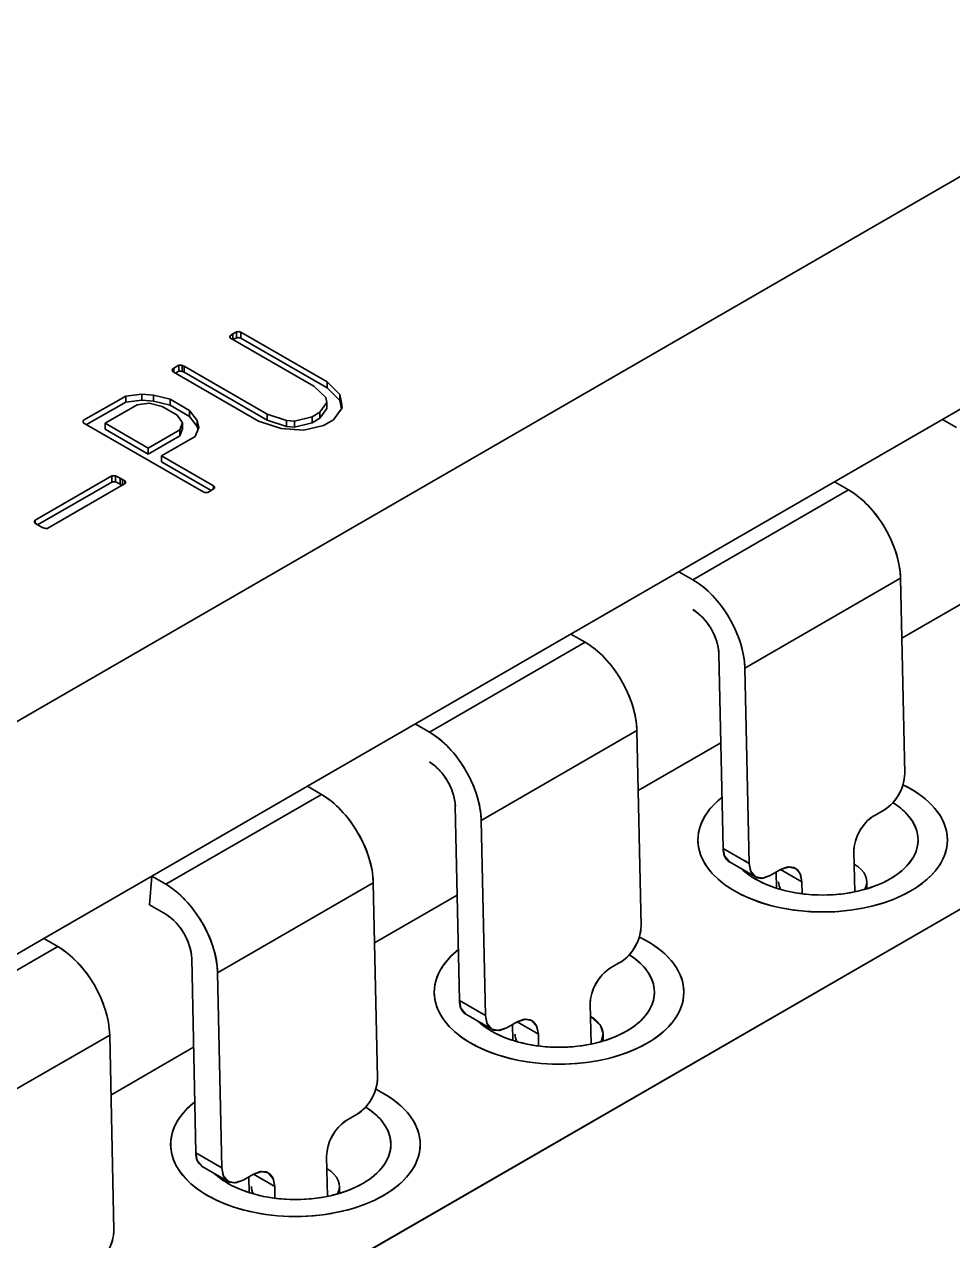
# Model space of a CAD drawing. Extents: x 146 to 1134, y 78 to 926.
# Drawn here: x 802.77 to 809.09, y 846.01 to 854.3 of the extents above; entities that cross this region are included whole.
import ezdxf

# ---------------------------------------------------------------- set-up
doc = ezdxf.new("R2010")
doc.units = 0

msp = doc.modelspace()

# ---------------------------------------------------------------- linework, layer by layer
at = {"color": 7, "lineweight": 35}
for p, q in [((813.0307, 855.5045), (789.0995, 841.6877)), ((789.0995, 841.6877), (813.0307, 855.5045)), ((815.1043, 851.7119), (793.6003, 839.2965)), ((793.6003, 839.2965), (815.1043, 851.7119))]:
    msp.add_line(p, q, dxfattribs=at)
at = {"color": 7, "lineweight": 35, "ltscale": 0.25394}
msp.add_line((813.4951, 854.1876), (804.6983, 849.1088), dxfattribs=at)
at = {"color": 7, "lineweight": 35, "ltscale": 0.249032}
msp.add_line((804.6983, 849.1088), (813.325, 854.0894), dxfattribs=at)
at = {"color": 7, "lineweight": 35, "ltscale": 0.000113573}
msp.add_line((804.1721, 852.177), (804.1698, 852.1731), dxfattribs=at)
at = {"color": 7, "lineweight": 35, "ltscale": 0.000571816}
msp.add_line((804.1913, 852.1894), (804.1721, 852.177), dxfattribs=at)
msp.add_line((804.1913, 852.1894), (804.1721, 852.177), dxfattribs=at)
at = {"color": 7, "lineweight": 35, "ltscale": 0.000326538}
msp.add_line((804.1721, 852.1639), (804.1721, 852.177), dxfattribs=at)
at = {"color": 7, "lineweight": 35, "ltscale": 0.00032959}
msp.add_line((804.1721, 852.177), (804.1721, 852.1638), dxfattribs=at)
at = {"color": 7, "lineweight": 35, "ltscale": 0.016375}
msp.add_line((804.1745, 852.161), (804.7418, 851.8335), dxfattribs=at)
msp.add_line((804.1745, 852.161), (804.7418, 851.8335), dxfattribs=at)
at = {"color": 7, "lineweight": 35, "ltscale": 0.000723933}
for p, q in [((804.2164, 852.2039), (804.1913, 852.1894)), ((804.2164, 852.2039), (804.1913, 852.1894)), ((804.1913, 852.1486), (804.2164, 852.163)), ((804.2164, 852.163), (804.1913, 852.1486))]:
    msp.add_line(p, q, dxfattribs=at)
at = {"color": 7, "lineweight": 35, "ltscale": 0.001021}
for p, q in [((804.1913, 852.1486), (804.1913, 852.1894)), ((804.1913, 852.1894), (804.1913, 852.1486)), ((804.2164, 852.163), (804.2164, 852.2039)), ((804.2164, 852.2039), (804.2164, 852.163)), ((804.2441, 852.1617), (804.2441, 852.2025)), ((804.2441, 852.2025), (804.2441, 852.1617)), ((803.8219, 851.9761), (803.8219, 851.9352)), ((803.8219, 851.9352), (803.8219, 851.9761)), ((803.8459, 851.9345), (803.8459, 851.9753)), ((803.8459, 851.9753), (803.8459, 851.9345)), ((803.8591, 851.929), (803.8591, 851.9698)), ((803.8591, 851.9698), (803.8591, 851.929)), ((804.832, 851.8222), (804.832, 851.863)), ((804.832, 851.863), (804.832, 851.8222)), ((803.4617, 851.7654), (803.4617, 851.7245)), ((803.4617, 851.7245), (803.4617, 851.7654)), ((803.571, 851.7388), (803.571, 851.7797)), ((803.571, 851.7797), (803.571, 851.7388)), ((803.6498, 851.7327), (803.6498, 851.7736)), ((803.6498, 851.7736), (803.6498, 851.7327)), ((803.7643, 851.7039), (803.7643, 851.7447)), ((803.7643, 851.7447), (803.7643, 851.7039)), ((803.8948, 851.6285), (803.8948, 851.6693)), ((803.8948, 851.6693), (803.8948, 851.6285)), ((804.7839, 851.6158), (804.7839, 851.6567)), ((804.7839, 851.6567), (804.7839, 851.6158)), ((804.8306, 851.6826), (804.8306, 851.7234)), ((804.8306, 851.7234), (804.8306, 851.6826)), ((803.3199, 851.5813), (803.3199, 851.5405)), ((803.3199, 851.5405), (803.3199, 851.5813)), ((803.8482, 851.5852), (803.8482, 851.5444)), ((803.8482, 851.5444), (803.8482, 851.5852)), ((803.9476, 851.5588), (803.9476, 851.5996)), ((803.9476, 851.5996), (803.9476, 851.5588)), ((804.4254, 851.6021), (804.4254, 851.6429)), ((804.4254, 851.6429), (804.4254, 851.6021)), ((804.5568, 851.5589), (804.5568, 851.5997)), ((804.5568, 851.5997), (804.5568, 851.5589)), ((804.6102, 851.5553), (804.6102, 851.5961)), ((804.6102, 851.5961), (804.6102, 851.5553)), ((804.7302, 851.5848), (804.7302, 851.6257)), ((804.7302, 851.6257), (804.7302, 851.5848)), ((803.8285, 851.5366), (803.8285, 851.4958)), ((803.8285, 851.4958), (803.8285, 851.5366)), ((803.6129, 851.4122), (803.6129, 851.3713)), ((803.6129, 851.3713), (803.6129, 851.4122)), ((803.7038, 851.3188), (803.7038, 851.3597)), ((803.7038, 851.3597), (803.7038, 851.3188)), ((803.3671, 851.1813), (803.3671, 851.2222)), ((803.3671, 851.2222), (803.3671, 851.1813)), ((803.3918, 851.1819), (803.3918, 851.2227)), ((803.3918, 851.2227), (803.3918, 851.1819)), ((803.4236, 851.1656), (803.4236, 851.2065)), ((803.4236, 851.2065), (803.4236, 851.1656)), ((803.4391, 851.1567), (803.4391, 851.1976)), ((803.4391, 851.1976), (803.4391, 851.1567))]:
    msp.add_line(p, q, dxfattribs=at)
at = {"color": 7, "lineweight": 35, "ltscale": 0.000174164}
for p, q in [((804.2233, 852.2052), (804.2164, 852.2039)), ((804.2233, 852.1644), (804.2164, 852.163))]:
    msp.add_line(p, q, dxfattribs=at)
at = {"color": 7, "lineweight": 35, "ltscale": 0.016973}
for p, q in [((804.832, 851.863), (804.2441, 852.2025)), ((804.832, 851.863), (804.2441, 852.2025)), ((804.2441, 852.1617), (804.832, 851.8222)), ((804.832, 851.8222), (804.2441, 852.1617))]:
    msp.add_line(p, q, dxfattribs=at)
at = {"color": 7, "lineweight": 35, "ltscale": 0.000303661}
for p, q in [((803.834, 851.9773), (803.8219, 851.9761)), ((803.834, 851.9365), (803.8219, 851.9352))]:
    msp.add_line(p, q, dxfattribs=at)
at = {"color": 7, "lineweight": 35, "ltscale": 0.000301526}
for p, q in [((803.8459, 851.9753), (803.834, 851.9773)), ((803.8459, 851.9345), (803.834, 851.9365))]:
    msp.add_line(p, q, dxfattribs=at)
at = {"color": 7, "lineweight": 35, "ltscale": 0.000189823}
msp.add_line((803.7784, 851.9384), (803.7829, 851.9323), dxfattribs=at)
at = {"color": 7, "lineweight": 35, "ltscale": 0.000221568}
msp.add_line((803.788, 851.9565), (803.7808, 851.9512), dxfattribs=at)
at = {"color": 7, "lineweight": 35, "ltscale": 0.016781}
msp.add_line((803.7829, 851.9323), (804.3642, 851.5966), dxfattribs=at)
msp.add_line((803.7829, 851.9323), (804.3642, 851.5966), dxfattribs=at)
at = {"color": 7, "lineweight": 35, "ltscale": 0.00097963}
msp.add_line((803.8219, 851.9761), (803.788, 851.9565), dxfattribs=at)
msp.add_line((803.8219, 851.9761), (803.788, 851.9565), dxfattribs=at)
at = {"color": 7, "lineweight": 35, "ltscale": 0.000679016}
for p, q in [((803.788, 851.9293), (803.788, 851.9565)), ((803.788, 851.9565), (803.788, 851.9293))]:
    msp.add_line(p, q, dxfattribs=at)
at = {"color": 7, "lineweight": 35, "ltscale": 0.000639141}
for p, q in [((803.7997, 851.9225), (803.8219, 851.9352)), ((803.8219, 851.9352), (803.7997, 851.9225))]:
    msp.add_line(p, q, dxfattribs=at)
at = {"color": 7, "lineweight": 35, "ltscale": 0.000358465}
for p, q in [((803.8591, 851.9698), (803.8459, 851.9753)), ((803.8591, 851.9698), (803.8459, 851.9753)), ((803.8459, 851.9345), (803.8591, 851.929)), ((803.8591, 851.929), (803.8459, 851.9345))]:
    msp.add_line(p, q, dxfattribs=at)
at = {"color": 7, "lineweight": 35, "ltscale": 0.016347}
for p, q in [((804.4254, 851.6429), (803.8591, 851.9698)), ((804.4254, 851.6429), (803.8591, 851.9698)), ((803.8591, 851.929), (804.4254, 851.6021)), ((804.4254, 851.6021), (803.8591, 851.929))]:
    msp.add_line(p, q, dxfattribs=at)
at = {"color": 7, "lineweight": 35, "ltscale": 0.002808}
msp.add_line((804.7418, 851.8335), (804.8232, 851.7561), dxfattribs=at)
msp.add_line((804.7418, 851.8335), (804.8232, 851.7561), dxfattribs=at)
at = {"color": 7, "lineweight": 35, "ltscale": 0.003045}
msp.add_line((804.9183, 851.7771), (804.832, 851.863), dxfattribs=at)
msp.add_line((804.9183, 851.7771), (804.832, 851.863), dxfattribs=at)
at = {"color": 7, "lineweight": 35, "ltscale": 0.003044}
for p, q in [((804.832, 851.8222), (804.9183, 851.7363)), ((804.9183, 851.7363), (804.832, 851.8222))]:
    msp.add_line(p, q, dxfattribs=at)
at = {"color": 7, "lineweight": 35, "ltscale": 0.008272}
msp.add_line((803.4617, 851.7654), (803.174, 851.602), dxfattribs=at)
msp.add_line((803.4617, 851.7654), (803.174, 851.602), dxfattribs=at)
at = {"color": 7, "lineweight": 35, "ltscale": 0.002758}
for p, q in [((803.571, 851.7797), (803.4617, 851.7654)), ((803.571, 851.7797), (803.4617, 851.7654)), ((803.4617, 851.7245), (803.571, 851.7388)), ((803.571, 851.7388), (803.4617, 851.7245)), ((809.0258, 851.6072), (809.1213, 851.5521)), ((809.0258, 851.6072), (809.1213, 851.5521)), ((806.5899, 850.0905), (806.4944, 850.1457)), ((806.5899, 850.0905), (806.4944, 850.1457)), ((805.4337, 849.5333), (805.5292, 849.4781)), ((805.4337, 849.5333), (805.5292, 849.4781))]:
    msp.add_line(p, q, dxfattribs=at)
at = {"color": 7, "lineweight": 35, "ltscale": 0.001976}
for p, q in [((803.6498, 851.7736), (803.571, 851.7797)), ((803.6498, 851.7736), (803.571, 851.7797)), ((803.571, 851.7388), (803.6498, 851.7327)), ((803.6498, 851.7327), (803.571, 851.7388))]:
    msp.add_line(p, q, dxfattribs=at)
at = {"color": 7, "lineweight": 35, "ltscale": 0.002951}
for p, q in [((803.7643, 851.7447), (803.6498, 851.7736)), ((803.7643, 851.7447), (803.6498, 851.7736)), ((803.6498, 851.7327), (803.7643, 851.7039)), ((803.7643, 851.7039), (803.6498, 851.7327))]:
    msp.add_line(p, q, dxfattribs=at)
at = {"color": 7, "lineweight": 35, "ltscale": 0.003767}
for p, q in [((803.8948, 851.6693), (803.7643, 851.7447)), ((803.8948, 851.6693), (803.7643, 851.7447)), ((803.7643, 851.7039), (803.8948, 851.6285)), ((803.8948, 851.6285), (803.7643, 851.7039))]:
    msp.add_line(p, q, dxfattribs=at)
at = {"color": 7, "lineweight": 35, "ltscale": 0.000838789}
msp.add_line((804.8232, 851.7561), (804.8306, 851.7234), dxfattribs=at)
msp.add_line((804.8232, 851.7561), (804.8306, 851.7234), dxfattribs=at)
at = {"color": 7, "lineweight": 35, "ltscale": 0.002285}
msp.add_line((804.9359, 851.6874), (804.9183, 851.7771), dxfattribs=at)
at = {"color": 7, "lineweight": 35, "ltscale": 0.001019}
for p, q in [((804.9183, 851.7363), (804.9183, 851.7771)), ((804.9183, 851.7771), (804.9183, 851.7363))]:
    msp.add_line(p, q, dxfattribs=at)
at = {"color": 7, "lineweight": 35, "ltscale": 0.001454}
for p, q in [((804.9183, 851.7363), (804.9304, 851.6794)), ((804.9304, 851.6794), (804.9183, 851.7363))]:
    msp.add_line(p, q, dxfattribs=at)
at = {"color": 7, "lineweight": 35, "ltscale": 0.0077}
for p, q in [((803.1938, 851.5724), (803.4617, 851.7245)), ((803.4617, 851.7245), (803.1938, 851.5724))]:
    msp.add_line(p, q, dxfattribs=at)
at = {"color": 7, "lineweight": 35, "ltscale": 0.006279}
msp.add_line((803.3199, 851.5813), (803.5375, 851.7068), dxfattribs=at)
msp.add_line((803.3199, 851.5813), (803.5375, 851.7068), dxfattribs=at)
at = {"color": 7, "lineweight": 35, "ltscale": 0.002071}
msp.add_line((803.5375, 851.7068), (803.6197, 851.7172), dxfattribs=at)
msp.add_line((803.5375, 851.7068), (803.6197, 851.7172), dxfattribs=at)
at = {"color": 7, "lineweight": 35, "ltscale": 0.00231}
msp.add_line((803.6197, 851.7172), (803.7094, 851.6948), dxfattribs=at)
msp.add_line((803.6197, 851.7172), (803.7094, 851.6948), dxfattribs=at)
at = {"color": 7, "lineweight": 35, "ltscale": 0.002952}
msp.add_line((803.7094, 851.6948), (803.8116, 851.6357), dxfattribs=at)
msp.add_line((803.7094, 851.6948), (803.8116, 851.6357), dxfattribs=at)
at = {"color": 7, "lineweight": 35, "ltscale": 0.002187}
for p, q in [((803.9476, 851.5996), (803.8948, 851.6693)), ((803.9476, 851.5996), (803.8948, 851.6693)), ((803.8948, 851.6285), (803.9476, 851.5588)), ((803.9476, 851.5588), (803.8948, 851.6285))]:
    msp.add_line(p, q, dxfattribs=at)
at = {"color": 7, "lineweight": 35, "ltscale": 0.001549}
for p, q in [((804.7839, 851.6567), (804.7302, 851.6257)), ((804.7839, 851.6567), (804.7302, 851.6257)), ((804.7302, 851.5848), (804.7839, 851.6158)), ((804.7839, 851.6158), (804.7302, 851.5848))]:
    msp.add_line(p, q, dxfattribs=at)
at = {"color": 7, "lineweight": 35, "ltscale": 0.002037}
for p, q in [((804.8306, 851.7234), (804.7839, 851.6567)), ((804.8306, 851.7234), (804.7839, 851.6567)), ((804.7839, 851.6158), (804.8306, 851.6826)), ((804.8306, 851.6826), (804.7839, 851.6158))]:
    msp.add_line(p, q, dxfattribs=at)
at = {"color": 7, "lineweight": 35, "ltscale": 0.002521}
msp.add_line((804.877, 851.6055), (804.9359, 851.6874), dxfattribs=at)
at = {"color": 7, "lineweight": 35, "ltscale": 0.001445}
msp.add_line((804.877, 851.6055), (804.9112, 851.6521), dxfattribs=at)
at = {"color": 7, "lineweight": 35, "ltscale": 0.001076}
msp.add_line((804.9112, 851.6521), (804.9359, 851.6874), dxfattribs=at)
at = {"color": 7, "lineweight": 35, "ltscale": 0.000145983}
msp.add_line((803.174, 851.602), (803.1696, 851.5981), dxfattribs=at)
msp.add_line((803.174, 851.602), (803.1696, 851.5981), dxfattribs=at)
at = {"color": 7, "lineweight": 35, "ltscale": 0.000198165}
msp.add_line((803.1696, 851.5981), (803.1705, 851.5903), dxfattribs=at)
at = {"color": 7, "lineweight": 35, "ltscale": 0.000224387}
msp.add_line((803.1705, 851.5903), (803.1757, 851.5829), dxfattribs=at)
at = {"color": 7, "lineweight": 35, "ltscale": 0.023562}
msp.add_line((803.1757, 851.5829), (803.9919, 851.1117), dxfattribs=at)
msp.add_line((803.1757, 851.5829), (803.9919, 851.1117), dxfattribs=at)
at = {"color": 7, "lineweight": 35, "ltscale": 0.008457}
for p, q in [((803.6129, 851.4122), (803.3199, 851.5813)), ((803.6129, 851.4122), (803.3199, 851.5813)), ((803.6129, 851.3713), (803.3199, 851.5405)), ((803.3199, 851.5405), (803.6129, 851.3713))]:
    msp.add_line(p, q, dxfattribs=at)
at = {"color": 7, "lineweight": 35, "ltscale": 0.001559}
msp.add_line((803.8116, 851.6357), (803.8482, 851.5852), dxfattribs=at)
msp.add_line((803.8116, 851.6357), (803.8482, 851.5852), dxfattribs=at)
at = {"color": 7, "lineweight": 35, "ltscale": 0.001311}
for p, q in [((803.8482, 851.5852), (803.8285, 851.5366)), ((803.8482, 851.5852), (803.8285, 851.5366)), ((803.8482, 851.5444), (803.8285, 851.4958)), ((803.8285, 851.4958), (803.8482, 851.5444))]:
    msp.add_line(p, q, dxfattribs=at)
at = {"color": 7, "lineweight": 35, "ltscale": 0.001206}
msp.add_line((803.9579, 851.5525), (803.9476, 851.5996), dxfattribs=at)
msp.add_line((803.9579, 851.5525), (803.9476, 851.5996), dxfattribs=at)
at = {"color": 7, "lineweight": 35, "ltscale": 0.004072}
msp.add_line((804.3642, 851.5966), (804.5186, 851.5447), dxfattribs=at)
msp.add_line((804.3642, 851.5966), (804.5186, 851.5447), dxfattribs=at)
at = {"color": 7, "lineweight": 35, "ltscale": 0.003456}
for p, q in [((804.5568, 851.5997), (804.4254, 851.6429)), ((804.5568, 851.5997), (804.4254, 851.6429)), ((804.4254, 851.6021), (804.5568, 851.5589)), ((804.5568, 851.5589), (804.4254, 851.6021))]:
    msp.add_line(p, q, dxfattribs=at)
at = {"color": 7, "lineweight": 35, "ltscale": 0.00134}
for p, q in [((804.6102, 851.5961), (804.5568, 851.5997)), ((804.6102, 851.5961), (804.5568, 851.5997)), ((804.5568, 851.5589), (804.6102, 851.5553)), ((804.6102, 851.5553), (804.5568, 851.5589))]:
    msp.add_line(p, q, dxfattribs=at)
at = {"color": 7, "lineweight": 35, "ltscale": 0.003089}
for p, q in [((804.7302, 851.6257), (804.6102, 851.5961)), ((804.7302, 851.6257), (804.6102, 851.5961)), ((804.6102, 851.5553), (804.7302, 851.5848)), ((804.7302, 851.5848), (804.6102, 851.5553))]:
    msp.add_line(p, q, dxfattribs=at)
at = {"color": 7, "lineweight": 35, "ltscale": 0.003442}
msp.add_line((804.6748, 851.5352), (804.809, 851.5662), dxfattribs=at)
msp.add_line((804.6748, 851.5352), (804.809, 851.5662), dxfattribs=at)
at = {"color": 7, "lineweight": 35, "ltscale": 0.001965}
msp.add_line((804.809, 851.5662), (804.877, 851.6055), dxfattribs=at)
msp.add_line((804.809, 851.5662), (804.877, 851.6055), dxfattribs=at)
at = {"color": 7, "lineweight": 35, "ltscale": 0.006223}
for p, q in [((803.8285, 851.5366), (803.6129, 851.4122)), ((803.8285, 851.5366), (803.6129, 851.4122)), ((803.8285, 851.4958), (803.6129, 851.3713)), ((803.6129, 851.3713), (803.8285, 851.4958))]:
    msp.add_line(p, q, dxfattribs=at)
at = {"color": 7, "lineweight": 35, "ltscale": 0.006611}
msp.add_line((803.7038, 851.3597), (803.9328, 851.4919), dxfattribs=at)
msp.add_line((803.7038, 851.3597), (803.9328, 851.4919), dxfattribs=at)
at = {"color": 7, "lineweight": 35, "ltscale": 0.00164}
msp.add_line((803.9328, 851.4919), (803.9579, 851.5525), dxfattribs=at)
msp.add_line((803.9328, 851.4919), (803.9579, 851.5525), dxfattribs=at)
at = {"color": 7, "lineweight": 35, "ltscale": 0.000520184}
for p, q in [((803.9476, 851.5588), (803.9521, 851.5385)), ((803.9521, 851.5385), (803.9476, 851.5588))]:
    msp.add_line(p, q, dxfattribs=at)
at = {"color": 7, "lineweight": 35, "ltscale": 0.002235}
msp.add_line((804.5186, 851.5447), (804.6077, 851.5385), dxfattribs=at)
at = {"color": 7, "lineweight": 35, "ltscale": 0.003913}
msp.add_line((804.5186, 851.5447), (804.6748, 851.5352), dxfattribs=at)
at = {"color": 7, "lineweight": 35, "ltscale": 0.001679}
msp.add_line((804.6077, 851.5385), (804.6748, 851.5352), dxfattribs=at)
at = {"color": 7, "lineweight": 35, "ltscale": 0.01027}
msp.add_line((804.0596, 851.1543), (803.7038, 851.3597), dxfattribs=at)
msp.add_line((804.0596, 851.1543), (803.7038, 851.3597), dxfattribs=at)
at = {"color": 7, "lineweight": 35, "ltscale": 0.009796}
msp.add_line((803.7038, 851.3188), (804.0432, 851.1229), dxfattribs=at)
at = {"color": 7, "lineweight": 35, "ltscale": 0.00977}
msp.add_line((804.0422, 851.1235), (803.7038, 851.3188), dxfattribs=at)
at = {"color": 7, "lineweight": 35, "ltscale": 0.015105}
msp.add_line((803.3671, 851.2222), (802.8433, 850.9211), dxfattribs=at)
msp.add_line((803.3671, 851.2222), (802.8433, 850.9211), dxfattribs=at)
at = {"color": 7, "lineweight": 35, "ltscale": 0.014612}
for p, q in [((802.8604, 850.8901), (803.3671, 851.1813)), ((803.3671, 851.1813), (802.8604, 850.8901))]:
    msp.add_line(p, q, dxfattribs=at)
at = {"color": 7, "lineweight": 35, "ltscale": 0.015109}
msp.add_line((802.9296, 850.866), (803.453, 851.1682), dxfattribs=at)
msp.add_line((802.9296, 850.866), (803.453, 851.1682), dxfattribs=at)
at = {"color": 7, "lineweight": 35, "ltscale": 0.00030859}
for p, q in [((803.3793, 851.224), (803.3671, 851.2222)), ((803.3793, 851.1832), (803.3671, 851.1813))]:
    msp.add_line(p, q, dxfattribs=at)
at = {"color": 7, "lineweight": 35, "ltscale": 0.000312924}
for p, q in [((803.3918, 851.2227), (803.3793, 851.224)), ((803.3918, 851.1819), (803.3793, 851.1832))]:
    msp.add_line(p, q, dxfattribs=at)
at = {"color": 7, "lineweight": 35, "ltscale": 0.000893962}
for p, q in [((803.4236, 851.2065), (803.3918, 851.2227)), ((803.4236, 851.2065), (803.3918, 851.2227)), ((803.3918, 851.1819), (803.4236, 851.1656)), ((803.4236, 851.1656), (803.3918, 851.1819))]:
    msp.add_line(p, q, dxfattribs=at)
at = {"color": 7, "lineweight": 35, "ltscale": 0.000445716}
for p, q in [((803.4391, 851.1976), (803.4236, 851.2065)), ((803.4391, 851.1976), (803.4236, 851.2065)), ((803.4236, 851.1656), (803.4391, 851.1567)), ((803.4391, 851.1567), (803.4236, 851.1656))]:
    msp.add_line(p, q, dxfattribs=at)
at = {"color": 7, "lineweight": 35, "ltscale": 0.000415622}
msp.add_line((803.4535, 851.1893), (803.4391, 851.1976), dxfattribs=at)
msp.add_line((803.4535, 851.1893), (803.4391, 851.1976), dxfattribs=at)
at = {"color": 7, "lineweight": 35, "ltscale": 0.000215835}
msp.add_line((803.453, 851.1682), (803.459, 851.1744), dxfattribs=at)
msp.add_line((803.453, 851.1682), (803.459, 851.1744), dxfattribs=at)
at = {"color": 7, "lineweight": 35, "ltscale": 0.000221252}
msp.add_line((803.4588, 851.1822), (803.4535, 851.1893), dxfattribs=at)
at = {"color": 7, "lineweight": 35, "ltscale": 0.000514221}
for p, q in [((803.4535, 851.1687), (803.4535, 851.1893)), ((803.4535, 851.1893), (803.4535, 851.1687))]:
    msp.add_line(p, q, dxfattribs=at)
at = {"color": 7, "lineweight": 35, "ltscale": 0.000193841}
msp.add_line((803.459, 851.1744), (803.4588, 851.1822), dxfattribs=at)
at = {"color": 7, "lineweight": 35, "ltscale": 0.000480652}
msp.add_line((804.0596, 851.1351), (804.0596, 851.1543), dxfattribs=at)
at = {"color": 7, "lineweight": 35, "ltscale": 0.000479126}
msp.add_line((804.0596, 851.1543), (804.0596, 851.1351), dxfattribs=at)
at = {"color": 7, "lineweight": 35, "ltscale": 0.002759}
for p, q in [((808.386, 851.1275), (808.2904, 851.1827)), ((808.386, 851.1275), (808.2904, 851.1827)), ((807.2297, 850.5703), (807.3253, 850.5151)), ((807.2297, 850.5703), (807.3253, 850.5151)), ((804.7939, 849.0536), (804.6983, 849.1088)), ((804.7939, 849.0536), (804.6983, 849.1088)), ((803.6376, 848.4964), (803.7332, 848.4412)), ((803.6376, 848.4964), (803.7332, 848.4412))]:
    msp.add_line(p, q, dxfattribs=at)
at = {"color": 7, "lineweight": 35, "ltscale": 0.00034317}
msp.add_line((803.9919, 851.1117), (804.0054, 851.1095), dxfattribs=at)
at = {"color": 7, "lineweight": 35, "ltscale": 0.000348382}
msp.add_line((804.0054, 851.1095), (804.0193, 851.1102), dxfattribs=at)
at = {"color": 7, "lineweight": 35, "ltscale": 0.000687791}
msp.add_line((804.0193, 851.1102), (804.0432, 851.124), dxfattribs=at)
msp.add_line((804.0193, 851.1102), (804.0432, 851.124), dxfattribs=at)
at = {"color": 7, "lineweight": 35, "ltscale": 0.000589274}
msp.add_line((804.0432, 851.124), (804.0624, 851.1376), dxfattribs=at)
at = {"color": 7, "lineweight": 35, "ltscale": 0.030619}
for p, q in [((808.386, 851.1275), (807.3253, 850.5151)), ((807.3253, 850.5151), (808.386, 851.1275)), ((808.7394, 850.5254), (807.6788, 849.913)), ((807.6788, 849.913), (808.7394, 850.5254)), ((805.5292, 849.4781), (806.5899, 850.0905)), ((806.5899, 850.0905), (805.5292, 849.4781)), ((805.8827, 848.8761), (806.9434, 849.4885)), ((806.9434, 849.4885), (805.8827, 848.8761)), ((804.6983, 849.1088), (803.6376, 848.4964)), ((804.6983, 849.1088), (803.6376, 848.4964)), ((803.7332, 848.4412), (804.7939, 849.0536)), ((804.7939, 849.0536), (803.7332, 848.4412)), ((805.1473, 848.4515), (804.0867, 847.8391)), ((804.0867, 847.8391), (805.1473, 848.4515)), ((801.9371, 847.4042), (802.9978, 848.0166)), ((802.9978, 848.0166), (801.9371, 847.4042)), ((802.2906, 846.8022), (803.3513, 847.4146)), ((803.3513, 847.4146), (802.2906, 846.8022))]:
    msp.add_line(p, q, dxfattribs=at)
at = {"color": 7, "lineweight": 35, "ltscale": 0.000228882}
msp.add_line((802.8433, 850.9211), (802.8378, 850.9138), dxfattribs=at)
msp.add_line((802.8433, 850.9211), (802.8378, 850.9138), dxfattribs=at)
at = {"color": 7, "lineweight": 35, "ltscale": 0.000268767}
msp.add_line((802.8378, 850.9138), (802.8412, 850.9036), dxfattribs=at)
at = {"color": 7, "lineweight": 35, "ltscale": 0.000335294}
msp.add_line((802.8412, 850.9036), (802.8516, 850.8952), dxfattribs=at)
at = {"color": 7, "lineweight": 35, "ltscale": 0.000494385}
msp.add_line((802.8433, 850.9211), (802.8433, 850.9014), dxfattribs=at)
at = {"color": 7, "lineweight": 35, "ltscale": 0.000491333}
msp.add_line((802.8433, 850.9015), (802.8433, 850.9211), dxfattribs=at)
at = {"color": 7, "lineweight": 35, "ltscale": 0.000944046}
msp.add_line((802.8516, 850.8952), (802.8843, 850.8763), dxfattribs=at)
msp.add_line((802.8516, 850.8952), (802.8843, 850.8763), dxfattribs=at)
at = {"color": 7, "lineweight": 35, "ltscale": 0.000313994}
msp.add_line((802.9172, 850.8644), (802.9296, 850.866), dxfattribs=at)
at = {"color": 7, "lineweight": 35, "ltscale": 0.033232}
for p, q in [((808.7679, 849.1964), (808.7394, 850.5254)), ((808.7679, 849.1964), (808.7394, 850.5254)), ((807.6788, 849.913), (807.7073, 848.584)), ((807.6788, 849.913), (807.7073, 848.584)), ((806.9719, 848.1595), (806.9434, 849.4885)), ((806.9719, 848.1595), (806.9434, 849.4885)), ((805.8827, 848.8761), (805.9112, 847.5471)), ((805.8827, 848.8761), (805.9112, 847.5471)), ((804.0867, 847.8391), (804.1151, 846.5101)), ((804.0867, 847.8391), (804.1151, 846.5101)), ((803.3798, 846.0856), (803.3513, 847.4146)), ((803.3798, 846.0856), (803.3513, 847.4146))]:
    msp.add_line(p, q, dxfattribs=at)
at = {"color": 7, "lineweight": 35, "ltscale": 0.016249}
for p, q in [((809.311, 850.442), (808.7482, 850.117)), ((808.7482, 850.117), (809.311, 850.442)), ((805.7189, 848.3681), (805.1561, 848.0431)), ((805.1561, 848.0431), (805.7189, 848.3681))]:
    msp.add_line(p, q, dxfattribs=at)
at = {"color": 7, "lineweight": 35, "ltscale": 0.033102}
for p, q in [((807.502, 850.0099), (807.5304, 848.6862)), ((807.5304, 848.6862), (807.502, 850.0099)), ((803.9383, 846.6122), (803.9099, 847.936)), ((803.9099, 847.936), (803.9383, 846.6122))]:
    msp.add_line(p, q, dxfattribs=at)
at = {"color": 7, "lineweight": 35, "ltscale": 0.016248}
for p, q in [((807.515, 849.405), (806.9521, 849.0801)), ((806.9521, 849.0801), (807.515, 849.405))]:
    msp.add_line(p, q, dxfattribs=at)
at = {"color": 7, "lineweight": 35, "ltscale": 0.001528}
for p, q in [((808.8101, 849.0904), (808.7561, 849.119)), ((808.8101, 849.0904), (808.7561, 849.119)), ((807.0141, 848.0535), (806.9601, 848.0821)), ((807.0141, 848.0535), (806.9601, 848.0821))]:
    msp.add_line(p, q, dxfattribs=at)
at = {"color": 7, "lineweight": 35, "ltscale": 0.033104}
for p, q in [((805.706, 848.973), (805.7344, 847.6492)), ((805.7344, 847.6492), (805.706, 848.973))]:
    msp.add_line(p, q, dxfattribs=at)
at = {"color": 7, "lineweight": 35, "ltscale": 0.002041}
for p, q in [((808.5593, 848.9086), (808.63, 848.9494)), ((808.5593, 848.9086), (808.63, 848.9494)), ((807.8522, 848.5004), (807.9229, 848.5412)), ((807.8522, 848.5004), (807.9229, 848.5412)), ((804.2601, 846.4265), (804.3308, 846.4673)), ((804.2601, 846.4265), (804.3308, 846.4673))]:
    msp.add_line(p, q, dxfattribs=at)
at = {"color": 7, "lineweight": 35, "ltscale": 0.005106}
for p, q in [((807.5304, 848.6862), (807.7073, 848.584)), ((807.7073, 848.584), (807.5304, 848.6862)), ((807.7511, 848.4911), (807.5742, 848.5932)), ((804.159, 846.4172), (803.9821, 846.5193))]:
    msp.add_line(p, q, dxfattribs=at)
at = {"color": 7, "lineweight": 35, "ltscale": 0.000920764}
msp.add_line((807.6754, 848.6024), (807.7073, 848.584), dxfattribs=at)
msp.add_line((807.6754, 848.6024), (807.7073, 848.584), dxfattribs=at)
at = {"color": 7, "lineweight": 35, "ltscale": 0.006795}
for p, q in [((808.4272, 848.3899), (808.4214, 848.6616)), ((808.4272, 848.3899), (808.4214, 848.6616)), ((806.6312, 847.3529), (806.6254, 847.6246)), ((806.6312, 847.3529), (806.6254, 847.6246)), ((804.8351, 846.316), (804.8293, 846.5877)), ((804.8351, 846.316), (804.8293, 846.5877))]:
    msp.add_line(p, q, dxfattribs=at)
at = {"color": 7, "lineweight": 35, "ltscale": 0.002704}
for p, q in [((807.8918, 848.5232), (807.8942, 848.415)), ((806.0958, 847.4863), (806.0981, 847.3781)), ((804.3021, 846.3412), (804.2997, 846.4493))]:
    msp.add_line(p, q, dxfattribs=at)
at = {"color": 7, "lineweight": 35, "ltscale": 0.002703}
for p, q in [((807.8942, 848.4151), (807.8918, 848.5232)), ((806.0981, 847.3782), (806.0958, 847.4863))]:
    msp.add_line(p, q, dxfattribs=at)
at = {"color": 7, "lineweight": 35, "ltscale": 0.004185}
for p, q in [((807.9229, 848.5412), (808.0679, 848.4575)), ((807.9229, 848.5412), (808.0679, 848.4575)), ((804.3308, 846.4673), (804.4758, 846.3835)), ((804.3308, 846.4673), (804.4758, 846.3835))]:
    msp.add_line(p, q, dxfattribs=at)
at = {"color": 7, "lineweight": 35, "ltscale": 0.021229}
for p, q in [((802.9022, 848.0718), (803.6376, 848.4964)), ((803.6376, 848.4964), (802.9022, 848.0718))]:
    msp.add_line(p, q, dxfattribs=at)
at = {"color": 7, "lineweight": 35, "ltscale": 0.004895}
for p, q in [((803.6376, 848.4964), (803.6222, 848.3012)), ((803.6222, 848.3012), (803.6376, 848.4964))]:
    msp.add_line(p, q, dxfattribs=at)
at = {"color": 7, "lineweight": 35, "ltscale": 0.033234}
msp.add_line((805.1758, 847.1225), (805.1473, 848.4515), dxfattribs=at)
msp.add_line((805.1758, 847.1225), (805.1473, 848.4515), dxfattribs=at)
at = {"color": 7, "lineweight": 35, "ltscale": 0.002018}
for p, q in [((808.0679, 848.4575), (808.0696, 848.3768)), ((808.0679, 848.4575), (808.0696, 848.3768)), ((806.2719, 847.4205), (806.2736, 847.3398)), ((806.2719, 847.4205), (806.2736, 847.3398)), ((804.4758, 846.3835), (804.4775, 846.3029)), ((804.4758, 846.3835), (804.4775, 846.3029))]:
    msp.add_line(p, q, dxfattribs=at)
at = {"color": 7, "lineweight": 35, "ltscale": 0.001178}
for p, q in [((808.5091, 848.4105), (808.5091, 848.4576)), ((806.713, 847.3735), (806.713, 847.4207))]:
    msp.add_line(p, q, dxfattribs=at)
at = {"color": 7, "lineweight": 35, "ltscale": 0.003206}
for p, q in [((803.6222, 848.3012), (803.7332, 848.2371)), ((803.7332, 848.2371), (803.6222, 848.3012))]:
    msp.add_line(p, q, dxfattribs=at)
at = {"color": 7, "lineweight": 35, "ltscale": 0.030617}
msp.add_line((802.9022, 848.0718), (801.8416, 847.4595), dxfattribs=at)
msp.add_line((802.9022, 848.0718), (801.8416, 847.4595), dxfattribs=at)
at = {"color": 7, "lineweight": 35, "ltscale": 0.00276}
msp.add_line((802.9978, 848.0166), (802.9022, 848.0718), dxfattribs=at)
msp.add_line((802.9978, 848.0166), (802.9022, 848.0718), dxfattribs=at)
at = {"color": 7, "lineweight": 35, "ltscale": 0.002042}
for p, q in [((806.7632, 847.8716), (806.834, 847.9125)), ((806.7632, 847.8716), (806.834, 847.9125)), ((806.0562, 847.4634), (806.1269, 847.5042)), ((806.0562, 847.4634), (806.1269, 847.5042))]:
    msp.add_line(p, q, dxfattribs=at)
at = {"color": 7, "lineweight": 35, "ltscale": 0.005104}
for p, q in [((805.7344, 847.6492), (805.9112, 847.5471)), ((805.9112, 847.5471), (805.7344, 847.6492))]:
    msp.add_line(p, q, dxfattribs=at)
at = {"color": 7, "lineweight": 35, "ltscale": 0.005105}
for p, q in [((805.955, 847.4542), (805.7782, 847.5563)), ((804.1151, 846.5101), (803.9383, 846.6122)), ((803.9383, 846.6122), (804.1151, 846.5101))]:
    msp.add_line(p, q, dxfattribs=at)
at = {"color": 7, "lineweight": 35, "ltscale": 0.000919442}
msp.add_line((805.8793, 847.5655), (805.9112, 847.5471), dxfattribs=at)
msp.add_line((805.8793, 847.5655), (805.9112, 847.5471), dxfattribs=at)
at = {"color": 7, "lineweight": 35, "ltscale": 0.004184}
msp.add_line((806.1269, 847.5042), (806.2719, 847.4205), dxfattribs=at)
msp.add_line((806.1269, 847.5042), (806.2719, 847.4205), dxfattribs=at)
at = {"color": 7, "lineweight": 35, "ltscale": 0.01625}
for p, q in [((803.9229, 847.3312), (803.36, 847.0062)), ((803.36, 847.0062), (803.9229, 847.3312))]:
    msp.add_line(p, q, dxfattribs=at)
at = {"color": 7, "lineweight": 35, "ltscale": 0.001529}
msp.add_line((805.218, 847.0165), (805.164, 847.0452), dxfattribs=at)
msp.add_line((805.218, 847.0165), (805.164, 847.0452), dxfattribs=at)
at = {"color": 7, "lineweight": 35, "ltscale": 0.00204}
msp.add_line((804.9672, 846.8347), (805.0379, 846.8755), dxfattribs=at)
msp.add_line((804.9672, 846.8347), (805.0379, 846.8755), dxfattribs=at)
at = {"color": 7, "lineweight": 35, "ltscale": 0.002706}
msp.add_line((804.2997, 846.4493), (804.3021, 846.3411), dxfattribs=at)
at = {"color": 7, "lineweight": 35, "ltscale": 0.00118}
msp.add_line((804.917, 846.3365), (804.917, 846.3837), dxfattribs=at)
at = {"color": 7, "lineweight": 35}
for points in [[(804.0432, 851.124), (804.0649, 851.1482), (804.0596, 851.1543)], [(807.5304, 848.6862), (807.5402, 848.6342), (807.5746, 848.5936)], [(807.7073, 848.584), (807.717, 848.5321), (807.7515, 848.4916)], [(807.8522, 848.5004), (807.7929, 848.4814), (807.7624, 848.4858), (807.7374, 848.5015), (807.7188, 848.5282), (807.7073, 848.584)], [(807.7515, 848.4916), (807.8034, 848.4822), (807.8522, 848.5004)], [(807.9229, 848.5412), (807.9822, 848.5601), (808.0128, 848.5557), (808.0378, 848.54), (808.0564, 848.5133), (808.0679, 848.4575)], [(807.9229, 848.5412), (807.9717, 848.5593), (808.0237, 848.55)], [(808.0237, 848.55), (808.0582, 848.5094), (808.0679, 848.4575)], [(805.7344, 847.6492), (805.7441, 847.5973), (805.7786, 847.5567)], [(805.9112, 847.5471), (805.9209, 847.4952), (805.9554, 847.4546)], [(806.0562, 847.4634), (805.9968, 847.4445), (805.9663, 847.4489), (805.9413, 847.4645), (805.9227, 847.4913), (805.9112, 847.5471)], [(806.1269, 847.5042), (806.1862, 847.5231), (806.2167, 847.5187), (806.2417, 847.5031), (806.2603, 847.4764), (806.2719, 847.4205)], [(806.1269, 847.5042), (806.1757, 847.5223), (806.2276, 847.513)], [(806.2276, 847.513), (806.2621, 847.4724), (806.2719, 847.4205)], [(806.7, 847.37), (806.713, 847.4251), (806.6951, 847.4796), (806.6273, 847.5419)], [(805.9554, 847.4546), (806.0073, 847.4453), (806.0562, 847.4634)], [(803.9383, 846.6122), (803.948, 846.5603), (803.9825, 846.5198)], [(804.1151, 846.5101), (804.1249, 846.4583), (804.1594, 846.4177)], [(804.2601, 846.4265), (804.2008, 846.4075), (804.1703, 846.4119), (804.1453, 846.4276), (804.1266, 846.4543), (804.1151, 846.5101)], [(804.1594, 846.4177), (804.2113, 846.4083), (804.2601, 846.4265)], [(804.3308, 846.4673), (804.3901, 846.4862), (804.4207, 846.4818), (804.4457, 846.4661), (804.4643, 846.4394), (804.4758, 846.3835)], [(804.3308, 846.4673), (804.3796, 846.4854), (804.4316, 846.4761)], [(804.4316, 846.4761), (804.4661, 846.4355), (804.4758, 846.3835)]]:
    msp.add_lwpolyline(points, dxfattribs=at)
for centre, radius, start, end in [((804.1819, 852.1714), 0.0125, 172.25669, 234.1651), ((804.18, 852.1703), 0.0104, 139.6545, 239.12109), ((804.228, 852.16), 0.0454, 69.21201, 104.68429), ((804.228, 852.1193), 0.0452, 69.16263, 104.715), ((804.2267, 852.1539), 0.0515, 70.29675, 93.84353), ((804.2267, 852.1131), 0.0515, 70.29681, 93.84349), ((803.8325, 851.9326), 0.0447, 72.64529, 103.72175), ((803.7871, 851.9433), 0.01, 128.43112, 209.3897), ((803.7901, 851.9431), 0.0127, 99.21243, 236.34269), ((803.8325, 851.8914), 0.0451, 72.77741, 103.6001), ((803.9681, 851.5462), 0.9779, 8.2975, 13.6577), ((803.1864, 851.5963), 0.0169, 173.81221, 231.42192), ((803.3804, 851.1756), 0.0483, 76.43764, 105.90524), ((803.3804, 851.1344), 0.0487, 76.56561, 105.79262), ((803.446, 851.1779), 0.0134, 344.9404, 56.60261), ((804.0557, 851.1447), 0.0099, 313.67848, 67.99045), ((804.009, 851.1733), 0.0639, 254.48395, 279.31936), ((808.0786, 850.61), 0.602, 42.97399, 59.29515), ((807.9263, 850.4579), 0.8173, 30.19346, 43.49511), ((802.8586, 850.9156), 0.0212, 185.16736, 251.15088), ((802.9297, 850.9465), 0.0833, 237.14014, 261.3649), ((802.92, 850.9232), 0.0583, 232.7159, 279.59102), ((807.9225, 850.4487), 0.8253, 17.39416, 30.61019), ((808.1204, 850.505), 0.6195, 1.89031, 17.90232), ((807.018, 849.9974), 0.6022, 42.99179, 59.30969), ((806.8657, 849.8455), 0.8173, 30.19346, 43.49511), ((807.1716, 850.0522), 0.301, 42.974, 59.29515), ((807.1076, 849.9811), 0.3962, 4.18846, 56.58277), ((807.0955, 849.9761), 0.4087, 30.19926, 43.49861), ((806.8617, 849.8364), 0.8254, 17.39124, 30.60498), ((807.0935, 849.9716), 0.4127, 17.39124, 30.60498), ((806.2826, 849.573), 0.602, 42.97399, 59.29515), ((807.1925, 849.9998), 0.3097, 1.8903, 17.90232), ((807.0598, 849.8926), 0.6195, 1.89031, 17.90232), ((806.1302, 849.421), 0.8173, 30.19346, 43.49511), ((806.1265, 849.4118), 0.8253, 17.39416, 30.61019), ((806.3243, 849.468), 0.6195, 1.89031, 17.90232), ((805.222, 848.9604), 0.6022, 42.99179, 59.30969), ((805.0696, 848.8086), 0.8173, 30.19346, 43.49511), ((805.3756, 849.0153), 0.301, 42.974, 59.29515), ((805.3116, 848.9441), 0.3962, 4.18846, 56.58277), ((805.2994, 848.9392), 0.4087, 30.19926, 43.49861), ((805.0657, 848.7994), 0.8254, 17.39124, 30.60498), ((808.459, 849.2066), 0.3096, 303.61587, 358.11244), ((808.4885, 849.1997), 0.2797, 329.06844, 359.3265), ((805.2975, 848.9347), 0.4127, 17.39124, 30.60498), ((808.5349, 848.5825), 0.5772, 37.19369, 61.54733), ((808.5349, 848.5825), 0.5772, 37.19369, 61.54733), ((804.4865, 848.5361), 0.602, 42.97399, 59.29515), ((805.3965, 848.9628), 0.3097, 1.8903, 17.90232), ((805.2637, 848.8557), 0.6195, 1.89031, 17.90232), ((807.8329, 848.632), 0.5069, 127.68662, 143.82385), ((807.8329, 848.632), 0.5069, 127.68662, 143.82385), ((808.4846, 849.1816), 0.2743, 302.05637, 332.71818), ((808.4694, 848.632), 0.4254, 36.85977, 59.14815), ((804.3342, 848.384), 0.8173, 30.19346, 43.49511), ((807.6766, 848.7379), 0.3179, 142.608, 179.01381), ((807.6766, 848.7379), 0.3179, 142.608, 179.01381), ((808.7415, 848.7379), 0.3179, 0.98618, 37.39199), ((808.7415, 848.7379), 0.3179, 0.98619, 37.392), ((808.7303, 848.6514), 0.3096, 123.61586, 178.11244), ((808.7047, 848.6764), 0.2743, 122.05637, 152.71818), ((808.6163, 848.7392), 0.2431, 0.98619, 37.392), ((804.3304, 848.3748), 0.8253, 17.39416, 30.61019), ((808.7009, 848.6583), 0.2797, 149.06844, 179.32649), ((807.6766, 848.7488), 0.3179, 180.98619, 217.392), ((807.6771, 848.7488), 0.3183, 180.9775, 217.33706), ((807.6354, 848.6771), 0.1045, 175.06476, 233.89374), ((808.6163, 848.7476), 0.2431, 322.608, 359.01381), ((808.7415, 848.7488), 0.3179, 322.60801, 359.01381), ((808.7415, 848.7488), 0.3179, 322.608, 359.01381), ((804.5283, 848.4311), 0.6195, 1.89031, 17.90232), ((808.4583, 848.8664), 0.4414, 298.45267, 322.80631), ((807.8832, 848.9042), 0.5772, 217.19369, 241.54734), ((807.8832, 848.9042), 0.5772, 217.19369, 241.54734), ((807.9995, 848.9202), 0.5079, 227.49553, 240.51689), ((808.5349, 848.9042), 0.5772, 298.45267, 322.80631), ((808.5349, 848.9042), 0.5772, 298.45267, 322.80631), ((803.4259, 847.9237), 0.602, 42.97399, 59.29515), ((808.1334, 849.1627), 0.7851, 240.72251, 257.27421), ((808.0167, 848.4586), 0.1077, 180.52021, 208.63517), ((808.0168, 848.4586), 0.1077, 180.52204, 208.66874), ((808.2849, 849.1627), 0.7851, 282.72579, 299.27749), ((803.2736, 847.7716), 0.8173, 30.19346, 43.49511), ((808.11, 849.2917), 1.0267, 240.72251, 257.27421), ((808.11, 849.2917), 1.0267, 240.72251, 257.27421), ((808.205, 849.4341), 1.066, 256.73042, 270.2188), ((808.2131, 849.4341), 1.066, 269.78119, 283.26959), ((808.3082, 849.2917), 1.0267, 282.72579, 299.27749), ((808.3082, 849.2917), 1.0267, 282.72579, 299.27749), ((808.2037, 849.6467), 1.394, 256.73042, 270.2188), ((808.2037, 849.6467), 1.394, 256.73042, 270.2188), ((808.2144, 849.6467), 1.394, 269.78119, 283.26959), ((808.2144, 849.6467), 1.394, 269.78119, 283.26959), ((803.5795, 847.9783), 0.301, 42.97399, 59.29515), ((803.5155, 847.9072), 0.3962, 4.18846, 56.58277), ((803.5034, 847.9023), 0.4087, 30.19346, 43.49511), ((803.2698, 847.7625), 0.8253, 17.39416, 30.61019), ((803.5015, 847.8977), 0.4126, 17.39416, 30.61019), ((806.663, 848.1697), 0.3096, 303.61587, 358.11244), ((806.6924, 848.1627), 0.2797, 329.06844, 359.3265), ((802.6905, 847.4991), 0.602, 42.97399, 59.29515), ((803.6004, 847.9258), 0.3097, 1.89031, 17.90232), ((803.4677, 847.8187), 0.6195, 1.89031, 17.90232), ((806.6885, 848.1447), 0.2743, 302.05637, 332.71818), ((806.7388, 847.5455), 0.5772, 37.19369, 61.54733), ((806.7388, 847.5455), 0.5772, 37.19369, 61.54733), ((806.0369, 847.5951), 0.5069, 127.68662, 143.82385), ((806.0369, 847.5951), 0.5069, 127.68662, 143.82385), ((806.6734, 847.595), 0.4254, 36.85977, 59.14815), ((802.5381, 847.3469), 0.8175, 30.19926, 43.49861), ((805.8806, 847.701), 0.3179, 142.608, 179.01381), ((805.8806, 847.701), 0.3179, 142.608, 179.01381), ((806.9342, 847.6145), 0.3096, 123.61586, 178.11244), ((806.9087, 847.6394), 0.2743, 122.05637, 152.71818), ((806.8202, 847.7023), 0.2431, 0.98619, 37.392), ((806.9455, 847.701), 0.3179, 0.98618, 37.39199), ((806.9455, 847.701), 0.3179, 0.98619, 37.392), ((802.5344, 847.3379), 0.8253, 17.39416, 30.61019), ((806.9048, 847.6213), 0.2797, 149.06844, 179.32649), ((805.8806, 847.7119), 0.3179, 180.98619, 217.392), ((805.881, 847.7119), 0.3183, 180.9775, 217.33706), ((806.8202, 847.7106), 0.2431, 322.608, 359.01381), ((806.9455, 847.7119), 0.3179, 322.60801, 359.01381), ((806.9455, 847.7119), 0.3179, 322.608, 359.01381), ((805.8394, 847.6401), 0.1045, 175.06476, 233.89374), ((802.7322, 847.3941), 0.6195, 1.89031, 17.90232), ((806.0872, 847.8673), 0.5772, 217.19369, 241.54734), ((806.0872, 847.8673), 0.5772, 217.19369, 241.54734), ((806.2034, 847.8832), 0.5079, 227.49553, 240.51689), ((806.6622, 847.8295), 0.4414, 298.45267, 322.80631), ((806.7388, 847.8673), 0.5772, 298.45267, 322.80631), ((806.7388, 847.8673), 0.5772, 298.45267, 322.80631), ((806.3373, 848.1257), 0.7851, 240.72251, 257.27421), ((806.2207, 847.4216), 0.1077, 180.52021, 208.63517), ((806.2207, 847.4216), 0.1077, 180.52204, 208.66874), ((806.4888, 848.1257), 0.7851, 282.72579, 299.27749), ((806.314, 848.2548), 1.0267, 240.72251, 257.27421), ((806.314, 848.2548), 1.0267, 240.72251, 257.27421), ((806.4089, 848.3972), 1.066, 256.73042, 270.2188), ((806.4171, 848.3972), 1.066, 269.78119, 283.26959), ((806.5121, 848.2548), 1.0267, 282.72579, 299.27749), ((806.5121, 848.2548), 1.0267, 282.72579, 299.27749), ((806.4077, 848.6097), 1.394, 256.73042, 270.2188), ((806.4077, 848.6097), 1.394, 256.73042, 270.2188), ((806.4183, 848.6097), 1.394, 269.78119, 283.26959), ((806.4183, 848.6097), 1.394, 269.78119, 283.26959), ((804.8669, 847.1327), 0.3096, 303.61587, 358.11244), ((804.8964, 847.1258), 0.2797, 329.06844, 359.3265), ((804.9428, 846.5086), 0.5772, 37.19369, 61.54733), ((804.9428, 846.5086), 0.5772, 37.19369, 61.54733), ((804.2408, 846.5581), 0.5069, 127.68662, 143.82385), ((804.2408, 846.5581), 0.5069, 127.68662, 143.82385), ((804.8925, 847.1077), 0.2743, 302.05637, 332.71818), ((804.0845, 846.664), 0.3179, 142.60801, 179.01381), ((804.0845, 846.664), 0.3179, 142.608, 179.01381), ((804.8773, 846.558), 0.4254, 36.85977, 59.14815), ((805.1494, 846.664), 0.3179, 0.98618, 37.39199), ((805.1494, 846.664), 0.3179, 0.98619, 37.392), ((805.1382, 846.5775), 0.3096, 123.61586, 178.11244), ((805.1127, 846.6025), 0.2743, 122.05637, 152.71818), ((805.0242, 846.6653), 0.2431, 0.98619, 37.392), ((805.1088, 846.5844), 0.2797, 149.06844, 179.32649), ((804.0845, 846.6749), 0.3179, 180.98618, 217.392), ((804.085, 846.6749), 0.3183, 180.9775, 217.33706), ((804.0433, 846.6033), 0.1046, 175.14497, 233.92148), ((805.0242, 846.6736), 0.2431, 322.608, 359.01381), ((805.1494, 846.6749), 0.3179, 322.60801, 359.01381), ((805.1494, 846.6749), 0.3179, 322.608, 359.01381), ((804.8661, 846.7925), 0.4414, 298.45267, 322.80631), ((804.2911, 846.8304), 0.5772, 217.19369, 241.54734), ((804.2911, 846.8304), 0.5772, 217.19369, 241.54734), ((804.4073, 846.8463), 0.5079, 227.49553, 240.51689), ((804.9428, 846.8304), 0.5772, 298.45267, 322.80631), ((804.9428, 846.8304), 0.5772, 298.45267, 322.80631), ((804.5413, 847.0888), 0.7851, 240.72251, 257.27421), ((804.4246, 846.3847), 0.1077, 180.52021, 208.63517), ((804.4247, 846.3847), 0.1077, 180.52204, 208.66874), ((804.6927, 847.0888), 0.7851, 282.72579, 299.27749), ((804.5179, 847.2178), 1.0267, 240.72251, 257.27421), ((804.5179, 847.2178), 1.0267, 240.72251, 257.27421), ((804.6129, 847.3603), 1.066, 256.73042, 270.2188), ((804.621, 847.3603), 1.066, 269.78119, 283.26959), ((804.7161, 847.2178), 1.0267, 282.72579, 299.27749), ((804.7161, 847.2178), 1.0267, 282.72579, 299.27749), ((804.6116, 847.5728), 1.394, 256.73042, 270.21881), ((804.6116, 847.5728), 1.394, 256.73042, 270.2188), ((804.6223, 847.5728), 1.394, 269.78119, 283.26958), ((804.6223, 847.5728), 1.394, 269.78119, 283.26959), ((803.0712, 846.0956), 0.3093, 303.59178, 358.13809), ((803.1003, 846.0889), 0.2797, 329.06844, 359.3265)]:
    msp.add_arc(centre, radius, start, end, dxfattribs=at)
for centre, major_axis, start_param, end_param in [((808.386, 850.7192), (0.25, -0.433), 0.810455, 2.356194), ((807.3253, 850.1069), (0.25, -0.433), 0.810455, 2.356194), ((806.5899, 849.6823), (0.25, -0.433), 0.810455, 2.356194), ((810.0051, 849.7803), (0.85, 0), 2.512016, 5.497787), ((810.0051, 849.7803), (0.85, 0), 2.512016, 5.497787), ((805.5292, 849.0699), (0.25, -0.433), 0.810455, 2.356194), ((808.2091, 848.7434), (0.85, 0), 5.497787, 7.154432), ((808.2091, 848.7434), (0.85, 0), 5.497787, 7.154432), ((804.7939, 848.6453), (0.25, -0.433), 0.810455, 2.356194), ((808.2091, 848.7434), (0.85, 0), 2.512016, 5.497787), ((808.2091, 848.7434), (0.85, 0), 2.512016, 5.497787), ((808.2091, 848.7434), (0.65, 0), 5.497787, 7.024634), ((808.2091, 848.7434), (0.65, 0), 3.696717, 5.497787), ((808.2091, 848.4576), (0.3, 0), 5.986434, 7.058688), ((808.2091, 848.4576), (0.3, 0), 5.986066, 7.058688), ((803.7332, 848.033), (0.25, -0.433), 0.810455, 2.356194), ((802.9978, 847.6084), (0.25, -0.433), 0.810455, 2.356194), ((806.413, 847.7064), (0.85, 0), 5.497787, 7.154432), ((806.413, 847.7064), (0.85, 0), 5.497787, 7.154432), ((806.413, 847.7064), (0.85, 0), 2.512016, 5.497787), ((806.413, 847.7064), (0.85, 0), 2.512016, 5.497787), ((806.413, 847.7064), (0.65, 0), 5.497787, 7.025224), ((806.413, 847.7064), (0.65, 0), 3.696717, 5.497787), ((806.413, 847.4207), (0.3, 0), 5.986066, 7.058688), ((804.617, 846.6695), (0.85, 0), 5.497787, 7.154432), ((804.617, 846.6695), (0.85, 0), 5.497787, 7.154432), ((804.617, 846.6695), (0.85, 0), 2.512016, 5.497787), ((804.617, 846.6695), (0.85, 0), 2.512016, 5.497787), ((804.617, 846.6695), (0.65, 0), 5.497787, 7.025224), ((804.617, 846.6695), (0.65, 0), 3.696717, 5.497787), ((804.617, 846.3837), (0.3, 0), 5.986434, 7.058688), ((804.617, 846.3837), (0.3, 0), 5.986066, 7.058688)]:
    msp.add_ellipse(centre, major_axis=major_axis, ratio=0.57735, start_param=start_param, end_param=end_param, dxfattribs=at)

doc.saveas('drawing.dxf')
